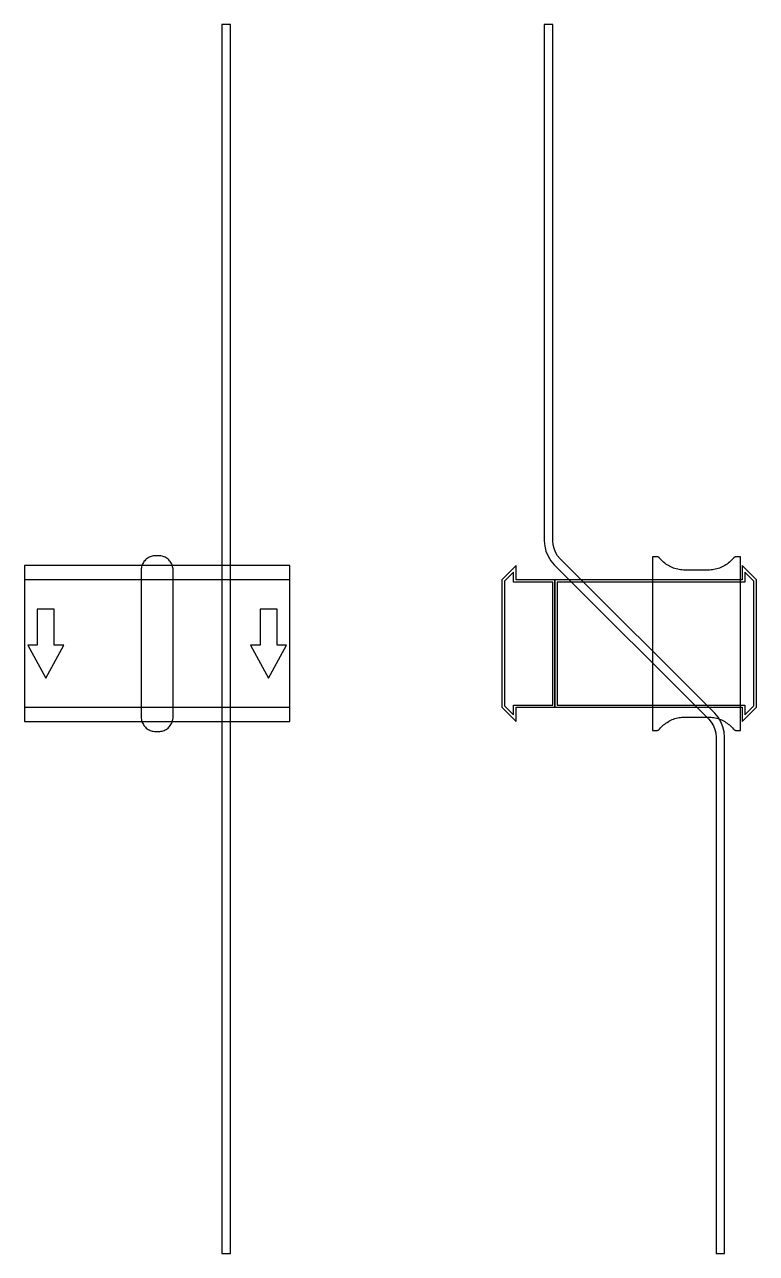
# Model space of a CAD drawing. Extents: x 0 to 690, y -575 to 583.
import ezdxf

# ---------------------------------------------------------------- set-up
doc = ezdxf.new("R2010")
doc.units = 0
doc.layers.add('Halfen', color=7, linetype='CONTINUOUS')

msp = doc.modelspace()

# ---------------------------------------------------------------- linework, layer by layer
at = {"layer": 'Halfen', "color": 7}
for points in [[(194, -574.569), (194, 583.197), (186, 583.197), (186, -574.569)], [(660, -574.569), (660, -88.284), (659.606, -83.278), (658.434, -78.396), (656.512, -73.757), (653.889, -69.475), (650.627, -65.657), (505.029, 79.941), (502.584, 82.805), (500.616, 86.016), (499.175, 89.495), (498.295, 93.157), (498, 96.912), (498, 583.197), (490, 583.197), (490, 96.912), (490.394, 91.906), (491.566, 87.023), (493.488, 82.384), (496.111, 78.103), (499.373, 74.284), (644.971, -71.314), (647.416, -74.177), (649.384, -77.388), (650.825, -80.868), (651.705, -84.53), (652, -88.284), (652, -574.569)], [(140, -69.3), (140, -56.8), (140, 69.3), (139.958, 70.359), (139.834, 71.412), (139.627, 72.452), (139.339, 73.472), (138.972, 74.466), (138.529, 75.429), (138.011, 76.354), (137.422, 77.235), (136.765, 78.068), (136.046, 78.846), (135.268, 79.565), (134.435, 80.222), (133.554, 80.811), (132.629, 81.329), (131.666, 81.772), (130.672, 82.139), (129.652, 82.427), (128.612, 82.634), (127.559, 82.758), (126.5, 82.8), (123.5, 82.8), (122.441, 82.758), (121.388, 82.634), (120.348, 82.427), (119.328, 82.139), (118.334, 81.772), (117.371, 81.329), (116.446, 80.811), (115.565, 80.222), (114.732, 79.565), (113.954, 78.846), (113.235, 78.068), (112.578, 77.235), (111.989, 76.354), (111.471, 75.429), (111.028, 74.466), (110.661, 73.472), (110.373, 72.452), (110.166, 71.412), (110.042, 70.359), (110, 69.3), (110, -56.8), (110, -69.3), (110.042, -70.359), (110.166, -71.412), (110.373, -72.452), (110.661, -73.472), (111.028, -74.466), (111.471, -75.429), (111.989, -76.354), (112.578, -77.235), (113.235, -78.068), (113.954, -78.846), (114.732, -79.565), (115.565, -80.222), (116.446, -80.811), (117.371, -81.329), (118.334, -81.772), (119.328, -82.139), (120.348, -82.427), (121.388, -82.634), (122.441, -82.758), (123.5, -82.8), (126.5, -82.8), (127.559, -82.758), (128.612, -82.634), (129.652, -82.427), (130.672, -82.139), (131.666, -81.772), (132.629, -81.329), (133.554, -80.811), (134.435, -80.222), (135.268, -79.565), (136.046, -78.846), (136.765, -78.068), (137.422, -77.235), (138.011, -76.354), (138.529, -75.429), (138.972, -74.466), (139.339, -73.472), (139.627, -72.452), (139.834, -71.412), (139.958, -70.359), (140, -69.3)], [(675, -81.8), (675, 81.8), (671, 81.8), (670.846, 81.797), (670.691, 81.786), (670.538, 81.769), (670.385, 81.746), (670.234, 81.715), (670.084, 81.678), (669.936, 81.634), (669.789, 81.584), (669.646, 81.527), (669.505, 81.464), (669.366, 81.395), (669.231, 81.32), (669.1, 81.239), (668.972, 81.153), (668.848, 81.06), (668.728, 80.963), (668.613, 80.86), (668.502, 80.752), (668.397, 80.639), (668.296, 80.522), (667.41, 79.491), (666.479, 78.5), (665.505, 77.551), (664.491, 76.646), (663.437, 75.787), (662.347, 74.975), (661.222, 74.211), (660.064, 73.499), (658.876, 72.838), (657.66, 72.23), (656.418, 71.676), (655.153, 71.178), (653.867, 70.736), (652.563, 70.351), (651.243, 70.024), (649.911, 69.756), (648.567, 69.547), (647.216, 69.397), (645.859, 69.307), (644.5, 69.277), (622.5, 69.277), (621.141, 69.307), (619.784, 69.397), (618.433, 69.547), (617.089, 69.756), (615.757, 70.024), (614.437, 70.351), (613.133, 70.736), (611.847, 71.178), (610.582, 71.676), (609.34, 72.23), (608.124, 72.838), (606.936, 73.499), (605.778, 74.211), (604.653, 74.975), (603.563, 75.787), (602.509, 76.646), (601.495, 77.551), (600.521, 78.5), (599.59, 79.491), (598.704, 80.522), (598.603, 80.639), (598.498, 80.752), (598.387, 80.86), (598.272, 80.963), (598.152, 81.06), (598.028, 81.153), (597.9, 81.239), (597.769, 81.32), (597.634, 81.395), (597.495, 81.464), (597.354, 81.527), (597.211, 81.584), (597.064, 81.634), (596.916, 81.678), (596.766, 81.715), (596.615, 81.746), (596.462, 81.769), (596.309, 81.786), (596.154, 81.797), (596, 81.8), (592, 81.8), (592, -81.8), (596, -81.8), (596.154, -81.797), (596.309, -81.786), (596.462, -81.769), (596.615, -81.746), (596.766, -81.715), (596.916, -81.678), (597.064, -81.634), (597.211, -81.584), (597.354, -81.527), (597.495, -81.464), (597.634, -81.395), (597.769, -81.32), (597.9, -81.239), (598.028, -81.153), (598.152, -81.06), (598.272, -80.963), (598.387, -80.86), (598.498, -80.752), (598.603, -80.639), (598.704, -80.522), (599.59, -79.491), (600.521, -78.5), (601.495, -77.551), (602.509, -76.646), (603.563, -75.787), (604.653, -74.975), (605.778, -74.211), (606.936, -73.499), (608.124, -72.838), (609.34, -72.23), (610.582, -71.676), (611.847, -71.178), (613.133, -70.736), (614.437, -70.351), (615.757, -70.024), (617.089, -69.756), (618.433, -69.547), (619.784, -69.397), (621.141, -69.307), (622.5, -69.277), (644.5, -69.277), (645.859, -69.307), (647.216, -69.397), (648.567, -69.547), (649.911, -69.756), (651.243, -70.024), (652.563, -70.351), (653.867, -70.736), (655.153, -71.178), (656.418, -71.676), (657.66, -72.23), (658.876, -72.838), (660.064, -73.499), (661.222, -74.211), (662.347, -74.975), (663.437, -75.787), (664.491, -76.646), (665.505, -77.551), (666.479, -78.5), (667.41, -79.491), (668.296, -80.522), (668.397, -80.639), (668.502, -80.752), (668.613, -80.86), (668.728, -80.963), (668.848, -81.06), (668.972, -81.153), (669.1, -81.239), (669.231, -81.32), (669.366, -81.395), (669.505, -81.464), (669.646, -81.527), (669.789, -81.584), (669.936, -81.634), (670.084, -81.678), (670.234, -81.715), (670.385, -81.746), (670.538, -81.769), (670.691, -81.786), (670.846, -81.797), (671, -81.8)], [(0, -73.5), (250, -73.5), (250, 73.5), (0, 73.5)], [(500, -60), (500, 60), (463.5, 60), (463.5, 73.5), (450, 60), (450, -60), (463.5, -73.5), (463.5, -60)], [(690, -60), (690, 60), (676.5, 73.5), (676.5, 60), (500, 60), (500, -60), (676.5, -60), (676.5, -73.5)], [(0, -60), (250, -60), (250, 60), (0, 60)], [(498, -58), (498, 58), (461, 58), (461, 67.25), (452.5, 58.75), (452.5, -58.75), (461, -67.25), (461, -58)], [(687.5, -58.75), (687.5, 58.75), (679, 67.25), (679, 58), (502, 58), (502, -58), (679, -58), (679, -67.25)], [(20, -32.5), (37, -1.5), (28, -1.5), (28, 32.5), (12, 32.5), (12, -1.5), (3, -1.5)], [(230, -32.5), (247, -1.5), (238, -1.5), (238, 32.5), (222, 32.5), (222, -1.5), (213, -1.5)]]:
    msp.add_lwpolyline(points, close=True, dxfattribs=at)

doc.saveas('drawing.dxf')
